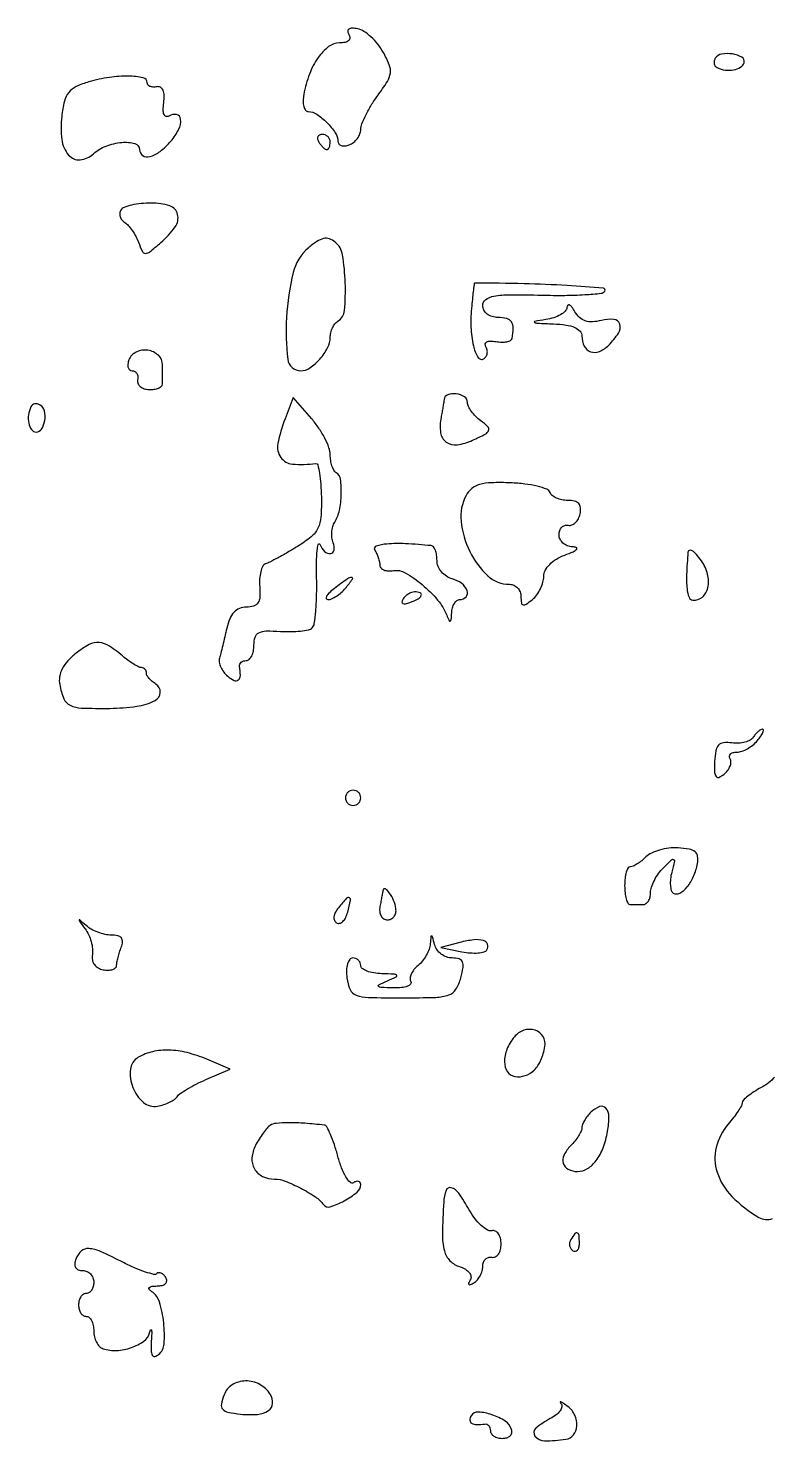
# Model space of a CAD drawing. Extents: x 0 to 5034, y 0 to 2560.
# Drawn here: x 3654.4 to 3751.9, y 540.7 to 725.9 of the extents above; entities that cross this region are included whole.
import ezdxf

# ---------------------------------------------------------------- set-up
doc = ezdxf.new("R2010")
doc.units = 0

msp = doc.modelspace()

# ---------------------------------------------------------------- linework, layer by layer
for points in [[(3696.440587, 725.096132, -0.141279), (3696.562345, 724.661055, -0.210001), (3696.402737, 724.305381, -0.133608), (3695.94512, 724.073297, -0.050972), (3695.227997, 724, 0.164725), (3693.788722, 723.512604, 0.077751), (3692.417386, 722.077182, 0.062075), (3691.279138, 719.908783, 0.043554), (3690.53658, 717.25, 0.041988), (3690.448919, 716.388151, 0.068815), (3690.536588, 715.660938, 0.09955), (3690.775071, 715.17451, 0.233224), (3691.128846, 715, -0.150861), (3692.225715, 714.661343, -0.047491), (3693.560628, 713.550948, -0.047511), (3694.663117, 712.207211, -0.149127), (3695, 711.102813, 0.170074), (3695.121919, 710.754753, 0.150287), (3695.440625, 710.537366, 0.106564), (3695.925868, 710.494585, 0.060579), (3696.5, 710.638374, 0.076206), (3697.073423, 710.965572, 0.064798), (3697.559375, 711.465986, 0.066812), (3697.888028, 712.056452, 0.093892), (3698, 712.647481, -0.09372), (3698.140928, 713.392733, -0.022644), (3698.653952, 714.544411, -0.022449), (3699.374078, 715.834119, -0.020629), (3700.226219, 717.092108, 0.019158), (3701.48669, 718.94116, 0.109225), (3701.883581, 720.054545, 0.1289), (3701.73978, 721.141417, 0.030894), (3700.941846, 722.79454, 0.041424), (3700.228334, 723.850416, 0.038837), (3699.336235, 724.799032, 0.041266), (3698.408048, 725.513432, 0.096103), (3697.597197, 725.839056, 0.038697), (3696.867324, 725.921809, 0.1528), (3696.436552, 725.803651, 0.280735), (3696.298346, 725.519324, 0.115166)], [(3744.487659, 721.980032, 0.086456), (3744.347192, 721.629461, 0.102024), (3744.345313, 721.272696, 0.11056), (3744.481778, 720.965717, 0.11748), (3744.733688, 720.754232, 0.085984), (3745.764165, 720.443417, 0.076224), (3746.8851, 720.477903, 0.087776), (3747.803236, 720.82141, 0.194412), (3748.25, 721.404671, 0.34024), (3747.96037, 722.116771, 0.094491), (3746.74709, 722.546191, 0.079865), (3745.313066, 722.535234, 0.215807)], [(3662.359377, 718.892835, 0.040561), (3660.68518, 718.266094, 0.116222), (3659.71845, 717.499117, 0.107027), (3659.151216, 716.341047, 0.031511), (3658.796653, 714.383903, 0.060196), (3658.808946, 711.332342, 0.144853), (3659.704877, 709.282094, 0.247939), (3661.200559, 708.67595, 0.159975), (3662.947595, 709.452574, -0.092382), (3664.602053, 710.469946, -0.069331), (3666.688668, 710.955527, -0.090342), (3668.389924, 710.80201, -0.337117), (3669, 710, 0.252378), (3669.413122, 709.233671, 0.215735), (3670.329442, 709.088636, 0.099765), (3671.689096, 709.773918, 0.047692), (3673.111948, 711.129077, 0.062731), (3674.12619, 712.646659, 0.136779), (3674.391071, 714.009377, 0.339837), (3673.859301, 714.597557, 0.185617), (3672.849525, 714.407001, -0.215768), (3672.477861, 714.358958, -0.228899), (3672.209144, 714.607549, -0.097326), (3672.097784, 715.218829, -0.031435), (3672.168623, 716.140689, 0.038255), (3672.230616, 717.122311, 0.099662), (3672.082361, 717.810885, 0.169807), (3671.742154, 718.178171, 0.172852), (3671.25, 718.25, -0.059346), (3670.771771, 718.212217, -0.090898), (3670.367188, 718.303118, -0.121274), (3670.099113, 718.504247, -0.173138), (3670, 718.781892, 0.355269), (3669.466713, 719.4377, 0.047744), (3667.567946, 719.647286, 0.041166), (3665.049797, 719.476379, 0.031779)], [(3692.5, 711, 0.029505), (3692.768994, 710.617226, 0.035638), (3693.066025, 710.29375, 0.038439), (3693.34829, 710.065539, 0.151918), (3693.559017, 710, 0.210953), (3693.727648, 710.07446, 0.081139), (3693.870461, 710.29375, 0.061769), (3693.967655, 710.617151, 0.042167), (3694, 711, 0.105053), (3693.918938, 711.381556, 0.099167), (3693.688914, 711.70625, 0.09642), (3693.345238, 711.923877, 0.093332), (3692.940983, 712, 0.108972), (3692.586039, 711.921712, 0.182303), (3692.3746, 711.70625, 0.161196), (3692.343488, 711.3821, 0.082592)], [(3666.542705, 702.069098, 0.115955), (3666.406721, 701.662428, 0.100478), (3666.455506, 701.214418, 0.093231), (3666.682457, 700.793675, 0.084355), (3667.053766, 700.466771, -0.073162), (3667.521474, 700.073115, -0.03029), (3668.032585, 699.420685, -0.029165), (3668.504724, 698.643051, -0.03327), (3668.860348, 697.84848, 0.024541), (3669.366171, 696.663297, 0.284301), (3669.774541, 696.404786, 0.173751), (3670.329034, 696.597009, 0.009171), (3671.79027, 697.818102, 0.057429), (3673.662267, 699.861644, 0.218418), (3673.992269, 701.516771, 0.263623), (3672.958203, 702.629443, 0.076771), (3670.559017, 703, 0.025087), (3669.199424, 702.93174, 0.031868), (3667.95982, 702.726548, 0.033309), (3666.980318, 702.429603, 0.165557)], [(3691.100018, 697.086745, 0.156322), (3689.145087, 693.870904, 0.044128), (3688.270146, 687.997518, 0.044954), (3688.43574, 682.510034, 0.379483), (3690.138816, 681, 0.153795), (3691.32955, 681.375132, 0.059241), (3692.63711, 682.54233, 0.058614), (3693.663181, 684.021039, 0.122996), (3694, 685.369554, -0.059196), (3694.074179, 685.993916, -0.050631), (3694.29375, 686.619243, -0.05308), (3694.617081, 687.152674, -0.091818), (3695, 687.5, 0.236315), (3695.869281, 688.907997, 0.03068), (3695.969905, 692.546043, 0.032229), (3695.610206, 696.200011, 0.180811), (3694.650334, 697.875234, 0.092349), (3693.882772, 698.303116, 0.136569), (3693.117556, 698.343646, 0.094904), (3692.242401, 697.965579, 0.029364)], [(3712.918407, 692.5, 0.37769), (3712.882295, 692.468183, 0.000698), (3712.775652, 691.61875, 0.004156), (3712.663608, 690.650316, 0.002503), (3712.546024, 689.5, 0.032023), (3712.454102, 686.701703, 0.048224), (3712.764356, 684.282689, 0.075797), (3713.361518, 682.766668, 0.422154), (3714.122985, 682.576009, 0.110505), (3714.42202, 682.868123, 0.099961), (3714.581641, 683.270411, 0.094881), (3714.576804, 683.721296, 0.088644), (3714.407001, 684.150475, -0.171437), (3714.32751, 684.516241, -0.247947), (3714.513654, 684.781632, -0.121009), (3714.999938, 684.896618, -0.039813), (3715.737412, 684.831377, 0.03667), (3716.497673, 684.759308, 0.054334), (3717.163886, 684.817654, 0.070117), (3717.647027, 684.986346, 0.227107), (3717.846723, 685.25, 0.043148), (3718.002096, 686.590973, 0.156375), (3717.766804, 687.405766, 0.183424), (3717.132259, 687.85554, 0.063536), (3716, 688, -0.072004), (3715.213829, 688.113804, -0.094279), (3714.569788, 688.445442, -0.107313), (3714.149873, 688.950648, -0.120492), (3714, 689.563538, -0.239334), (3714.396023, 690.34349, -0.114898), (3715.456421, 690.794749, -0.043381), (3717.554208, 690.977382, -0.00664), (3721.75, 690.922214, 0.008904), (3724.756162, 690.896297, 0.013477), (3727.370312, 690.990811, 0.008138), (3729.521383, 691.161897, 0.221543), (3730, 691.443413, 0.578091), (3729.807767, 691.846248, 0.003868), (3725.05888, 692.176886, 0.009319), (3719.417958, 692.420376, 0.006125)], [(3725.030409, 689.316422, -0.192898), (3724.821972, 688.832624, -0.065257), (3724.20112, 688.358147, -0.053417), (3723.304866, 687.962744, -0.039624), (3722.25, 687.716254, 0.005737), (3720.811574, 687.481437, 0.703743), (3720.789317, 687.352577, 0.117172), (3721.17029, 687.242167, 0.002217), (3723.25, 687.149832, -0.024742), (3724.920609, 687.000069, -0.065676), (3726.073408, 686.680968, -0.108532), (3726.753055, 686.198398, -0.186403), (3727, 685.559017, 0.113765), (3727.30467, 684.237312, 0.199989), (3728.13227, 683.50717, 0.183764), (3729.293574, 683.548212, 0.096952), (3730.507671, 684.364814, 0.052505), (3731.783994, 685.941567, 0.218982), (3731.955465, 687.120682, 0.310049), (3731.196266, 687.738074, 0.082021), (3729.552919, 687.602638, -0.04695), (3728.371426, 687.421565, -0.094307), (3727.439321, 687.543249, -0.107434), (3726.695725, 687.980853, -0.074506), (3726.083328, 688.74423, 0.027776), (3725.686202, 689.346562, 0.109073), (3725.352247, 689.636567, 0.355307), (3725.137152, 689.596313, 0.170967)], [(3667.612189, 682.431764, 0.058925), (3667.473, 681.883669, 0.104326), (3667.508692, 681.420581, 0.149363), (3667.708452, 681.116583, 0.17498), (3668.031385, 681, -0.133083), (3668.380547, 680.905389, -0.126587), (3668.642032, 680.646165, -0.108163), (3668.7725, 680.255627, -0.078051), (3668.75, 679.795455, 0.149572), (3668.792772, 679.333377, 0.122308), (3669.0875, 678.931392, 0.098651), (3669.599688, 678.652863, 0.068968), (3670.25, 678.545455, 0.040968), (3670.920075, 678.582965, 0.06131), (3671.485938, 678.733665, 0.081615), (3671.869629, 678.966598, 0.218981), (3672, 679.25), (3672, 680.304676), (3672, 681.787196, 0.2064), (3671.463131, 683.032346, 0.153891), (3670.101444, 683.692205, 0.148115), (3668.568191, 683.463245, 0.192855)], [(3708.923489, 677.25, -0.012164), (3708.873569, 676.855882, -0.003452), (3708.776823, 676.245618, -0.003475), (3708.657976, 675.557714, -0.003671), (3708.531643, 674.88402, 0.081746), (3708.472512, 672.885915, 0.205708), (3709.205196, 671.661676, 0.193401), (3710.640078, 671.304975, 0.0724), (3712.668396, 671.894773, 0.012076), (3714.333211, 672.702415, 0.176193), (3714.769605, 673.17447, 0.309415), (3714.668374, 673.666811, 0.034137), (3713.740009, 674.448159, -0.03881), (3713.07423, 675.019205, -0.039855), (3712.511128, 675.681543, -0.043059), (3712.121334, 676.3335, -0.113685), (3712, 676.860243, 0.257793), (3711.596706, 677.590463, 0.109327), (3710.508619, 677.980026, 0.116885), (3709.404735, 677.861796, 0.290188)], [(3654.754232, 676.266312, 0.084697), (3654.436116, 675.221291, 0.082939), (3654.479003, 674.121909, 0.104464), (3654.84371, 673.288862, 0.234312), (3655.437328, 672.972506, 0.26629), (3656.162879, 673.360605, 0.1021), (3656.575922, 674.472687, 0.093314), (3656.533019, 675.735512, 0.201974), (3655.980032, 676.512341, 0.086456), (3655.629461, 676.652808, 0.102024), (3655.272696, 676.654687, 0.11056), (3654.965717, 676.518222, 0.11748)], [(3688.076761, 674.6849, 0.041376), (3687.140928, 671.462252, 0.204146), (3687.513632, 669.650133, 0.225289), (3689.038131, 668.773178, 0.050219), (3692.12402, 668.839586, -0.382227), (3692.374063, 668.665452, -0.018008), (3692.591234, 667.573316, -0.021979), (3692.758794, 666.139386, -0.013077), (3692.838253, 664.421557, -0.021696), (3692.777497, 661.816146, -0.096321), (3692.387365, 660.342186, -0.110533), (3691.501389, 659.226119, -0.033052), (3689.714233, 657.967518, -0.005524), (3688.4116, 657.192967, -0.006423), (3687.155605, 656.486205, -0.005763), (3686.079515, 655.914747, -0.037836), (3685.517613, 655.676505, 0.195553), (3685.155199, 655.363983, 0.056254), (3684.888775, 654.657375, 0.04743), (3684.743853, 653.719978, 0.035307), (3684.756411, 652.672538, -0.034552), (3684.774365, 651.342575, -0.131702), (3684.517589, 650.561125, -0.176052), (3683.956165, 650.14059, -0.073723), (3683.007851, 650, 0.09623), (3682.10221, 649.824072, 0.109189), (3681.373935, 649.324492, 0.089018), (3680.821852, 648.471561, 0.045327), (3680.435529, 647.25, -0.003046), (3680.178637, 646.110838, -0.002945), (3679.905081, 644.962102, -0.00291), (3679.652456, 643.953798, -0.01081), (3679.475918, 643.323113, 0.119055), (3679.444904, 642.784845, 0.062326), (3679.646926, 642.140742, 0.056604), (3680.035075, 641.495419, 0.055927), (3680.559441, 640.950668, 0.05913), (3681.410408, 640.399684, 0.296042), (3681.947687, 640.464013, 0.222856), (3682.214467, 641.034466, 0.038895), (3682.118421, 642.25, -0.137085), (3682.151665, 642.535622, -0.119953), (3682.328536, 642.779688, -0.101574), (3682.626809, 642.943594, -0.075146), (3683, 643, 0.193524), (3683.381936, 643.15358, 0.087394), (3683.70625, 643.596702, 0.067242), (3683.926353, 644.253881, 0.047259), (3684, 645.031326, -0.078371), (3684.163362, 646.067161, -0.197317), (3684.647687, 646.639294, -0.116665), (3685.600085, 646.878846, -0.020347), (3687.46466, 646.829319, 0.019994), (3688.842955, 646.791735, 0.025053), (3690.119049, 646.872001, 0.024567), (3691.156457, 647.041585, 0.144554), (3691.635613, 647.302279, 0.162612), (3691.907888, 647.847718, 0.012659), (3692.097925, 649.488902, 0.016235), (3692.213792, 651.501904, 0.011665), (3692.217624, 653.754286, -0.008266), (3692.206803, 655.878185, -0.020011), (3692.287494, 657.445009, -0.047721), (3692.437427, 658.23811, -0.704085), (3692.630004, 658.25, 0.093724), (3693.269598, 657.299762, 0.230571), (3694.042895, 657.027752, 0.345918), (3694.498622, 657.479533, 0.123138), (3694.380002, 658.452113, -0.064793), (3694.223564, 659.099778, -0.046683), (3694.21292, 659.844088, -0.047136), (3694.339481, 660.567483, -0.071665), (3694.593703, 661.151615, 0.088538), (3695.201982, 662.688094, 0.042688), (3695.445774, 664.798264, 0.040333), (3695.345376, 666.768124, 0.22511), (3694.786222, 667.632122, -0.129126), (3694.483983, 667.949868, -0.045879), (3694.230953, 668.529081, -0.041798), (3694.058073, 669.246001, -0.038288), (3694, 670.003253, 0.088999), (3693.835598, 670.919556, 0.030449), (3693.288173, 672.158883, 0.029141), (3692.50416, 673.481519, 0.029765), (3691.576761, 674.694236), (3689.153522, 677.5)], [(3711.81068, 664.646253, 0.150097), (3711.152023, 661.283647, 0.087892), (3712.295157, 657.306388, 0.092075), (3714.66293, 654.118494, 0.189295), (3717.511431, 653, -0.108189), (3718.079348, 652.875659, -0.099659), (3718.562733, 652.523407, -0.09555), (3718.886856, 651.996961, -0.090584), (3719, 651.377555, 0.035496), (3719.057736, 650.565314, 0.304492), (3719.28931, 650.308142, 0.217533), (3719.689039, 650.381629, 0.020633), (3720.5, 651, 0.060962), (3721.074117, 651.60854, 0.044039), (3721.559375, 652.406256, 0.044596), (3721.890257, 653.260982, 0.07017), (3722, 654.039111, -0.122933), (3722.196152, 654.824851, -0.071964), (3722.773122, 655.611283, -0.061875), (3723.654771, 656.310585, -0.049238), (3724.75, 656.837719, 0.013645), (3725.859786, 657.277726, 0.105545), (3726.313159, 657.598028, 0.528402), (3726.263687, 657.812408, 0.081856), (3725.75, 657.921053, -0.08347), (3725.081631, 658.064654, -0.089203), (3724.514062, 658.417434, -0.09567), (3724.133965, 658.921626, -0.114298), (3724, 659.5, -0.080661), (3724.089964, 660.054041, -0.110224), (3724.349742, 660.485938, -0.126694), (3724.737214, 660.727614, -0.128858), (3725.19061, 660.75, 0.145115), (3725.674146, 660.789373, 0.098335), (3726.1439, 661.0875, 0.082719), (3726.528611, 661.599713, 0.066051), (3726.763934, 662.25, 0.075659), (3726.814404, 663.034157, 0.165526), (3726.574799, 663.57823, 0.149677), (3726.030946, 663.897421, 0.058464), (3725.156657, 664, -0.049438), (3724.369436, 664.078028, -0.056272), (3723.648202, 664.309073, -0.064571), (3723.095287, 664.649139, -0.143135), (3722.815945, 665.052165, 0.228477), (3722.406645, 665.473429, 0.028392), (3721.14932, 665.853825, 0.028891), (3719.510734, 666.150734, 0.020061), (3717.634829, 666.303715, 0.017013), (3715.141788, 666.321743, 0.062698), (3713.587211, 666.083573, 0.101321), (3712.555133, 665.547303, 0.09989)], [(3699.829299, 657.5, -0.035691), (3700.077212, 657.04405, -0.02498), (3700.292443, 656.5, -0.025307), (3700.446866, 655.95511, -0.04699), (3700.507129, 655.5, 0.18129), (3700.6569, 655.142193, 0.109325), (3701.04165, 654.880153, 0.082159), (3701.60944, 654.755466, 0.055241), (3702.273758, 654.794139, -0.175618), (3703.844081, 654.509733, -0.042373), (3706.042542, 652.968087, -0.043448), (3708.083472, 650.936543, -0.08154), (3709.273325, 648.943182, 0.01441), (3709.571187, 648.246921, 0.416944), (3709.736731, 648.186928, 0.267157), (3709.86414, 648.370666, 0.009775), (3709.921053, 649.25, -0.054847), (3710.025421, 649.919404, -0.072185), (3710.270559, 650.485937, -0.089519), (3710.612237, 650.866926, -0.166817), (3711, 651, 0.217128), (3711.804088, 651.366457, 0.273809), (3711.948633, 652.156111, 0.144351), (3711.23531, 653.113789, 0.097331), (3710, 653.710251, -0.081717), (3709.232588, 654.051899, -0.073995), (3708.584907, 654.631104, -0.076311), (3708.149974, 655.354863, -0.097502), (3708, 656.116631, 0.037783), (3707.945031, 656.84302, 0.053836), (3707.779687, 657.468008, 0.067752), (3707.537631, 657.909522, 0.212583), (3707.25, 658.072334, 0.011791), (3703.856764, 658.319, 0.0315), (3701.432626, 658.285073, 0.056248), (3700.016734, 658.013721, 0.494961)], [(3740.9, 657.222506, 0.010037), (3740.719717, 654.296857, 0.036087), (3740.77704, 652.428593, 0.063874), (3741.039842, 651.308169, 0.29073), (3741.55, 650.922779, 0.202839), (3742.789426, 651.332332, 0.161443), (3743.50975, 652.558122, 0.117283), (3743.470366, 654.320786, 0.089027), (3742.655717, 656.081145, 0.025461), (3742.011505, 656.907914, 0.070498), (3741.456992, 657.391515, 0.207168), (3741.096178, 657.452663, 0.322672)], [(3694.55887, 652.468197, 0.02471), (3693.88326, 651.902629, 0.072188), (3693.501874, 651.431283, 0.229769), (3693.477506, 651.143477, 0.310313), (3693.686426, 651, 0.103938), (3694.183912, 651.104545, 0.040259), (3694.806871, 651.440625, 0.037668), (3695.444721, 651.926037, 0.038084), (3696, 652.5, 0.014927), (3696.919396, 653.677627, 0.622044), (3696.804062, 653.899208, 0.15118), (3696.250767, 653.714529, 0.00633)], [(3703.507079, 651.011454, 0.1144), (3703.393111, 650.674071, 0.32948), (3703.512472, 650.474315, 0.155351), (3703.868281, 650.443138, 0.036408), (3704.448062, 650.618443, 0.029964), (3705.51997, 651.105273, 0.168622), (3705.942608, 651.558518, 0.444011), (3705.798253, 651.882327, 0.079093), (3705.059017, 652, 0.088797), (3704.65395, 651.927491, 0.053277), (3704.21498, 651.709615, 0.051183), (3703.810572, 651.389589, 0.061454)], [(3660.67954, 643.962566, 0.040425), (3659.593029, 642.955796, 0.065612), (3658.871361, 641.926821, 0.077798), (3658.520079, 640.885346, 0.090314), (3658.530643, 639.840884, 0.050292), (3659.081734, 637.999204, 0.186387), (3659.901955, 637.135872, 0.103129), (3661.397546, 636.774751, 0.01038), (3665.085008, 636.735545, 0.032574), (3668.62716, 637.002605, 0.085344), (3671.047244, 637.779565, 0.264324), (3671.719917, 638.822034, 0.274992), (3671.156231, 639.903444, -0.035062), (3670.654613, 640.26434, -0.042958), (3670.24409, 640.670154, -0.04844), (3669.972396, 641.060134, -0.162594), (3669.91459, 641.361803, 0.117591), (3669.889352, 641.610666, 0.104777), (3669.754598, 641.833462, 0.09664), (3669.529925, 641.995683, 0.084689), (3669.25, 642.071259, -0.089883), (3668.865035, 642.179466, -0.021612), (3668.279687, 642.496598, -0.021503), (3667.629309, 642.925248, -0.019852), (3667, 643.419155, 0.029034), (3665.056451, 644.8877, 0.126483), (3663.706249, 645.361363, 0.145908), (3662.40223, 645.091582, 0.043212)], [(3749.470427, 632.95215, -0.131885), (3749.066328, 632.571928, -0.058014), (3748.37814, 632.299599, -0.051751), (3747.536227, 632.16589, -0.047794), (3746.66141, 632.20215, 0.058816), (3745.559279, 632.223583, 0.183863), (3744.906604, 631.89882, 0.14543), (3744.543578, 631.159757, 0.032776), (3744.399104, 629.7513, 0.016042), (3744.392587, 628.337179, 0.156381), (3744.588289, 627.779901, 0.355771), (3744.968953, 627.687064, 0.06216), (3745.638093, 628.114607, 0.056542), (3746.109765, 628.605818, 0.068839), (3746.423411, 629.160428, 0.081902), (3746.538568, 629.69086, 0.152137), (3746.429973, 630.113307, -0.146752), (3746.339706, 630.449713, -0.191588), (3746.464936, 630.739534, -0.133837), (3746.808283, 630.935325, -0.063123), (3747.318538, 631, 0.083858), (3747.959023, 631.108181, 0.043873), (3748.698804, 631.440625, 0.042018), (3749.417534, 631.926046, 0.050059), (3750, 632.5, 0.02103), (3750.438619, 633.076172, 0.045578), (3750.713696, 633.559375, 0.089259), (3750.794648, 633.878559, 0.434968), (3750.681462, 634, 0.135048), (3750.420255, 633.928139, 0.044113), (3750.093306, 633.692194, 0.040222), (3749.759819, 633.353135, 0.0358)], [(3696, 625, 0.099038), (3696.076342, 624.618362, 0.097945), (3696.29375, 624.29375, 0.097945), (3696.618362, 624.076342, 0.099038), (3697, 624, 0.099038), (3697.381638, 624.076342, 0.097945), (3697.70625, 624.29375, 0.097945), (3697.923658, 624.618362, 0.099038), (3698, 625, 0.099038), (3697.923658, 625.381638, 0.097945), (3697.70625, 625.70625, 0.097945), (3697.381638, 625.923658, 0.099038), (3697, 626, 0.099038), (3696.618362, 625.923658, 0.097945), (3696.29375, 625.70625, 0.097945), (3696.076342, 625.381638, 0.099038)], [(3735.396269, 617.253412, -0.026615), (3734.835045, 616.748954, -0.029988), (3734.244484, 616.328234, -0.03132), (3733.705894, 616.036496, -0.121165), (3733.335714, 615.964286, 0.282783), (3733.052399, 615.808526, 0.056767), (3732.816116, 615.255134, 0.044684), (3732.653324, 614.455412, 0.027884), (3732.6, 613.5, 0.026476), (3732.650761, 612.542038, 0.041807), (3732.805625, 611.734375, 0.050987), (3733.029871, 611.164507, 0.280534), (3733.3, 611), (3734.088125, 611), (3735, 611, 0.154765), (3735.381386, 611.120948, 0.09778), (3735.70625, 611.461607, 0.080164), (3735.925485, 611.97055, 0.061768), (3736, 612.571429, -0.081933), (3736.119138, 613.293594, -0.03759), (3736.493738, 614.17433, -0.035923), (3737.037593, 615.063163, -0.04131), (3737.680811, 615.821429, -0.005586), (3738.763008, 616.878299, -0.321173), (3739.024028, 616.915309, -0.342948), (3739.130266, 616.683272, -0.005971), (3738.774691, 615.250996, 0.035948), (3738.608318, 614.354102, 0.046678), (3738.59306, 613.518704, 0.054493), (3738.716322, 612.856027, 0.183116), (3738.980573, 612.512006, 0.272796), (3739.819158, 612.494441, 0.093696), (3740.786079, 613.306449, 0.069045), (3741.644767, 614.714758, 0.057441), (3742.154978, 616.394331, 0.08156), (3742.171231, 617.328361, 0.189686), (3741.828991, 617.92571, 0.127474), (3741.049739, 618.275592, 0.029601), (3739.610555, 618.433457, 0.042678), (3738.407082, 618.391035, 0.038138), (3737.180712, 618.146547, 0.040171), (3736.10984, 617.751617, 0.088173)], [(3695.073886, 610.589028, 0.051721), (3694.667996, 609.981999, 0.092221), (3694.489824, 609.41028, 0.126655), (3694.55357, 608.936651, 0.159192), (3694.837752, 608.600275, 0.205946), (3695.234859, 608.54133, 0.128502), (3695.650773, 608.776414, 0.086397), (3696.02525, 609.29178, 0.050099), (3696.29269, 610.011247, 0.010575), (3696.66571, 611.571793, 0.34857), (3696.505901, 611.896532, 0.331468), (3696.141406, 611.823607, 0.010117)], [(3700.923489, 612.916667, -0.001355), (3700.87605, 612.662207, -0.000168), (3700.771045, 612.108333, -0.000198), (3700.645848, 611.450585, -0.000164), (3700.511973, 610.75, 0.07322), (3700.483221, 610.08121, 0.103052), (3700.664016, 609.514063, 0.124362), (3701.022714, 609.137741, 0.141411), (3701.5, 609, 0.11538), (3701.987558, 609.114027, 0.117066), (3702.370969, 609.432123, 0.108977), (3702.588802, 609.909526, 0.089412), (3702.607127, 610.471056, 0.06392), (3702.313898, 611.51675, 0.050508), (3701.748081, 612.54759, 0.101901), (3701.225334, 613.049209, 0.530459)], [(3661.859102, 607.824189, -0.052713), (3662.319467, 607.056843, -0.040287), (3662.659526, 606.138159, -0.041318), (3662.838453, 605.214764, -0.072271), (3662.810873, 604.437779, 0.091383), (3662.812629, 603.732295, 0.111051), (3663.073074, 603.126353, 0.109815), (3663.570748, 602.685524, 0.08778), (3664.25, 602.452074, 0.044705), (3664.920148, 602.407392, 0.071154), (3665.485938, 602.501513, 0.100562), (3665.864223, 602.711802, 0.219157), (3666, 603.006696, -0.047053), (3666.040033, 603.431162, -0.014628), (3666.178303, 604.057342, -0.014482), (3666.374635, 604.751744, -0.015477), (3666.606989, 605.418213, 0.072572), (3666.767942, 606.132879, 0.193501), (3666.613541, 606.622207, 0.168963), (3666.140995, 606.910697, 0.053386), (3665.306989, 607, -0.054597), (3664.474332, 607.091192, -0.035775), (3663.548407, 607.367188, -0.035838), (3662.674102, 607.771188, -0.05599), (3661.998228, 608.25, 0.002172), (3661.165522, 608.986081, 0.538066), (3661.084661, 608.9639, 0.243482), (3661.10664, 608.829305, 0.001542)], [(3707.116001, 605.872445, -0.069794), (3706.963591, 605.159184, -0.040277), (3706.596685, 604.359982, -0.039391), (3706.089475, 603.601858, -0.052471), (3705.51101, 603.009138, 0.050777), (3704.981976, 602.470716, 0.064546), (3704.620389, 601.875922, 0.078442), (3704.471484, 601.317852, 0.165938), (3704.570027, 600.886693, -0.332426), (3704.540846, 600.557041, -0.124163), (3704.131908, 600.281112, -0.063315), (3703.348785, 600.105949, -0.02966), (3702.309017, 600.070285, -0.004494), (3700.623948, 600.127607, -0.20576), (3700.318248, 600.274842, -0.495865), (3700.361606, 600.483815, -0.009924), (3701.5, 601, 0.009027), (3702.656439, 601.521868, 0.485414), (3702.703411, 601.727088, 0.215481), (3702.415213, 601.872581, 0.004372), (3700.75, 601.929715, -0.034517), (3699.696749, 602.029607, -0.051945), (3698.807813, 602.273104, -0.066864), (3698.195655, 602.611261, -0.237463), (3698, 603, 0.105805), (3697.918347, 603.381547, 0.099294), (3697.686738, 603.70625, 0.096216), (3697.340671, 603.923904, 0.09266), (3696.933578, 604, 0.241759), (3696.549948, 603.802993, 0.085931), (3696.273366, 603.231192, 0.061462), (3696.140055, 602.385313, 0.038484), (3696.183578, 601.382782, 0.074662), (3696.603106, 599.863159, 0.204813), (3697.401942, 599.121433, 0.080392), (3699.012702, 598.821882, 0.006077), (3703.465198, 598.771671, 0.006874), (3707.825561, 598.835447, 0.075323), (3709.544549, 599.146005, 0.173455), (3710.481887, 599.892572, 0.073479), (3711.128714, 601.388889, 0.025003), (3711.423222, 602.761668, 0.144388), (3711.331346, 603.490137, 0.224706), (3710.888883, 603.875455, 0.068709), (3709.986841, 604, -0.088559), (3709.249322, 604.13166, -0.074545), (3708.552866, 604.514063, -0.074963), (3708.002544, 605.081365, -0.091491), (3707.689326, 605.75, 0.003839), (3707.415416, 606.766188, 0.279295), (3707.294674, 606.87983, 0.449239), (3707.192363, 606.804599, 0.005292)], [(3711, 606.02693), (3708.5, 605.368911), (3711.273867, 604.818565, 0.029013), (3712.372014, 604.666219, 0.038806), (3713.377566, 604.663941, 0.043242), (3714.169403, 604.793139, 0.194668), (3714.540179, 605.065011, 0.229908), (3714.614918, 605.798011, 0.243429), (3714.084723, 606.284932, 0.097286), (3712.813872, 606.375759, 0.033702)], [(3718.13871, 593.655104, 0.074073), (3717.16553, 592.030516, 0.101557), (3716.845569, 590.361528, 0.142945), (3717.236436, 589.084289, 0.211488), (3718.206312, 588.458486, 0.118512), (3719.56035, 588.56668, 0.11731), (3720.723073, 589.278291, 0.095662), (3721.608709, 590.580386, 0.056471), (3722.154978, 592.38641, 0.184835), (3721.911242, 593.691393, 0.180584), (3720.856021, 594.515927, 0.156506), (3719.389651, 594.509293, 0.143012)], [(3668.8372, 590.968701, 0.235314), (3667.806435, 589.396351, 0.124048), (3668.113588, 587.024499, 0.122302), (3669.51393, 585.058891, 0.228517), (3671.360682, 584.569461, 0.032387), (3672.165414, 584.779239, 0.032398), (3672.936228, 585.091167, 0.034196), (3673.569797, 585.451965, 0.098604), (3673.926505, 585.806687, -0.094585), (3674.334871, 586.219298, -0.016207), (3675.267916, 586.816757, -0.017157), (3676.425215, 587.453247, -0.014567), (3677.687678, 588.046638), (3680.875356, 589.43305), (3677.822868, 590.716525, 0.037634), (3675.230185, 591.583761, 0.054932), (3672.846658, 591.914329, 0.06274), (3670.706717, 591.705543, 0.076582)], [(3728.160081, 583.760081, 0.033715), (3727.71614, 583.251862, 0.032945), (3727.340774, 582.684792, 0.03477), (3727.07978, 582.143589, 0.095245), (3727, 581.728571, -0.111729), (3726.901589, 581.293667, -0.029994), (3726.556675, 580.6698, -0.028828), (3726.068442, 579.989729, -0.026283), (3725.490809, 579.347952, 0.085504), (3724.653302, 578.161842, 0.181848), (3724.559944, 577.058969, 0.212962), (3725.204368, 576.286026, 0.11454), (3726.436572, 576, 0.141386), (3727.723436, 576.371311, 0.092041), (3728.867671, 577.427454, 0.071691), (3729.778054, 579.099026, 0.044075), (3730.371571, 581.264794, 0.045911), (3730.542242, 583.207473, 0.18224), (3730.122395, 584.307348, 0.317022), (3729.286668, 584.504459, 0.101098)], [(3686.110425, 582.034741, 0.071456), (3685.726409, 581.694118, 0.018434), (3685.213667, 581.041144, 0.018377), (3684.678304, 580.245121, 0.017774), (3684.196508, 579.403196, 0.104366), (3683.739757, 577.792039, 0.147959), (3684.070814, 576.349046, 0.15222), (3685.134857, 575.359043, 0.11228), (3686.713569, 575, -0.094951), (3688.094007, 574.735468, -0.025615), (3690.129162, 573.802382, -0.025876), (3692.064706, 572.660903, -0.08891), (3693.115981, 571.65783, 0.321767), (3693.993171, 571.370365, 0.04751), (3695.813489, 572.141865, 0.046696), (3697.514047, 573.278386, 0.225806), (3698, 574.299564, 0.145447), (3697.922029, 574.561933, 0.191553), (3697.719959, 574.704534, 0.134674), (3697.411787, 574.694756, 0.063616), (3697.046669, 574.528843, -0.35002), (3696.604851, 574.582033, -0.060766), (3696.054598, 575.296591, -0.043578), (3695.492703, 576.466562, -0.024405), (3695.008125, 577.969826, 0.014923), (3694.540685, 579.519958, 0.02232), (3694.032703, 580.840001, 0.018658), (3693.543464, 581.854618, 0.247497), (3693.211456, 582.081242, 0.011149), (3690.677569, 582.313488, 0.018915), (3688.54925, 582.380079, 0.019259), (3686.89221, 582.30536, 0.125489)], [(3708.875, 572, 0.011465), (3708.708795, 567.793363, 0.065849), (3708.964079, 565.5823, 0.135876), (3709.693943, 564.29732, 0.119771), (3711.014521, 563.495391, -0.057713), (3711.736108, 563.170872, -0.092657), (3712.240749, 562.725838, -0.127583), (3712.453286, 562.236165, -0.179203), (3712.360012, 561.773495, 0.03687), (3712.148227, 561.366562, 0.344498), (3712.195304, 561.187699, 0.278107), (3712.401905, 561.165425, 0.029625), (3712.845492, 561.404508, 0.078175), (3713.287269, 561.783928, 0.05336), (3713.660863, 562.331725, 0.052739), (3713.914511, 562.954911, 0.070406), (3714, 563.559017, -0.085428), (3714.091429, 564.090231, -0.113021), (3714.353835, 564.503274, -0.125636), (3714.745684, 564.732746, -0.121709), (3715.204545, 564.75, 0.173044), (3715.662766, 564.813663, 0.122409), (3716.055256, 565.160937, 0.09156), (3716.319961, 565.753325, 0.059474), (3716.409091, 566.5, 0.0616), (3716.316888, 567.245554, 0.09409), (3716.043787, 567.83524, 0.124128), (3715.638571, 568.178254, 0.167513), (3715.165504, 568.236986, -0.191409), (3714.57084, 568.338953, -0.050129), (3713.784627, 568.934448, -0.043489), (3712.95723, 569.848897, -0.032809), (3712.210959, 570.980664, 0.022891), (3710.841706, 573.149562, 0.167888), (3709.864232, 573.86109, 0.400053), (3709.18974, 573.52308, 0.070798)], [(3725.542705, 567.069098, 0.090093), (3725.387618, 566.673795, 0.095385), (3725.385962, 566.257398, 0.099739), (3725.536973, 565.88478, 0.108766), (3725.817021, 565.613087, 0.158515), (3726.139071, 565.534562, 0.191218), (3726.417083, 565.669932, 0.126631), (3726.605052, 566.024148, 0.059057), (3726.666667, 566.543989, 0.019984), (3726.623697, 567.618676, 0.269722), (3726.40792, 567.929499, 0.350126), (3726.086603, 567.852054, 0.02679)], [(3660.638374, 564.5, 0.075244), (3660.503306, 563.885039, 0.151899), (3660.617923, 563.407358, 0.166113), (3660.972145, 563.106211, 0.094119), (3661.531385, 563, -0.10122), (3662.091819, 562.885371, -0.098432), (3662.568594, 562.559375, -0.097416), (3662.887999, 562.072505, -0.096899), (3663, 561.5, -0.064853), (3662.925306, 560.926543, -0.082425), (3662.70625, 560.440625, -0.098894), (3662.381354, 560.115568, -0.148195), (3662, 560, 0.148195), (3661.618646, 559.884432, 0.098894), (3661.29375, 559.559375, 0.082425), (3661.074694, 559.073457, 0.064853), (3661, 558.5, 0.064853), (3661.074694, 557.926543, 0.082425), (3661.29375, 557.440625, 0.098894), (3661.618646, 557.115568, 0.148195), (3662, 557, -0.184457), (3662.38175, 556.854207, -0.090315), (3662.70625, 556.436979, -0.070178), (3662.926177, 555.816758, -0.050201), (3663, 555.083333, 0.058977), (3663.090314, 554.320328, 0.061511), (3663.356101, 553.610987, 0.06846), (3663.748493, 553.059108, 0.124198), (3664.212258, 552.762581, 0.094559), (3665.984818, 552.52508, 0.068914), (3667.940604, 552.90725, 0.074367), (3669.557165, 553.746887, 0.174533), (3670.312176, 554.855935, -0.055731), (3670.454346, 555.229707, -0.704564), (3670.555148, 555.216366, -0.061955), (3670.59627, 554.749732, -0.008534), (3670.544596, 553.774246, 0.019282), (3670.504921, 552.512501, 0.123332), (3670.663512, 551.89795, 0.340018), (3670.997695, 551.749788, 0.114124), (3671.506344, 552.005265, 0.204399), (3672.222565, 553.398545, 0.044993), (3672.172135, 556.147512, 0.04542), (3671.622414, 558.872719, 0.17605), (3670.611852, 560.234687, -0.077018), (3670.276816, 560.539162, -0.373074), (3670.285049, 560.776026, -0.176689), (3670.603127, 560.938449, -0.02848), (3671.309017, 560.984687, 0.056883), (3671.970103, 561.065815, 0.130528), (3672.408015, 561.302404, 0.196847), (3672.567736, 561.65331, 0.149089), (3672.458881, 562.066531, 0.056671), (3672.16802, 562.436089, 0.090375), (3671.839522, 562.665936, 0.124579), (3671.527756, 562.723434, 0.181942), (3671.276043, 562.609376, -0.261767), (3670.883116, 562.49921, -0.019741), (3669.779265, 562.814437, -0.023214), (3668.424039, 563.330844, -0.015316), (3666.916017, 564.042845, 0.012205), (3663.892905, 565.49325, 0.087782), (3662.33109, 565.888406, 0.205877), (3661.355303, 565.550479, 0.116757)], [(3680.077183, 546.702194, 0.042464), (3679.733427, 545.473365, 0.228724), (3679.908117, 544.821462, 0.167998), (3680.58062, 544.430695, 0.021577), (3682.254249, 544.177158, 0.045611), (3684.461386, 544.141753, 0.129722), (3685.903008, 544.640581, 0.232893), (3686.437414, 545.569539, 0.155738), (3686.134864, 546.781785, 0.13253), (3684.758411, 548.073625, 0.126496), (3682.893726, 548.527016, 0.136975), (3681.151178, 548.015747, 0.165358)], [(3724.244074, 545.556292, -0.222063), (3724.358602, 545.136125, -0.111333), (3724.143338, 544.616395, -0.075768), (3723.618546, 544.070483, -0.045409), (3722.856272, 543.589259, 0.057746), (3720.958125, 542.32459, 0.396938), (3720.84388, 541.30863, 0.234454), (3722.077971, 540.68724, 0.036252), (3724.893011, 540.875, 0.196366), (3725.875798, 541.446706, 0.147696), (3726.324194, 542.627718, 0.123686), (3726.073905, 544.030758, 0.12471), (3725.190559, 545.143919, 0.009562), (3724.577441, 545.593529, 0.050725), (3724.215173, 545.797239, 0.618134), (3724.149878, 545.742641, 0.118106)], [(3712.472808, 543.956003, 0.138445), (3712.309522, 543.384788, 0.263432), (3712.536452, 542.980864, 0.136782), (3713.190674, 542.79847, 0.039174), (3714.25, 542.881579, -0.137085), (3714.535622, 542.848335, -0.119953), (3714.779687, 542.671464, -0.101574), (3714.943594, 542.373191, -0.075146), (3715, 542, 0.155847), (3715.121837, 541.618607, 0.097575), (3715.465104, 541.29375, 0.079792), (3715.977885, 541.074486, 0.061282), (3716.583333, 541, 0.074634), (3717.159661, 541.086509, 0.117719), (3717.588518, 541.339134, 0.144785), (3717.802222, 541.715401, 0.138553), (3717.781834, 542.154497, 0.168127), (3716.944591, 543.244734, 0.063996), (3715.199413, 544.098439, 0.067553), (3713.41403, 544.445945, 0.275294)]]:
    msp.add_lwpolyline(points, format="xyb", close=True)
msp.add_lwpolyline([(3752.265625, 588.375181, -0.045847), (3751.456505, 587.62023, -0.041963), (3750.5, 587, 0.01965), (3749.542486, 586.438087, 0.027166), (3748.734375, 585.855901, 0.026254), (3748.141067, 585.32374, 0.199375), (3748, 584.98403, -0.128549), (3747.900948, 584.605128, -0.017085), (3747.4678, 583.891554, -0.018864), (3746.882014, 583.066577, -0.01482), (3746.188256, 582.217061, 0.119054), (3744.600825, 579.148872, 0.140224), (3744.725232, 575.890745, 0.115891), (3746.652677, 572.729633, 0.066227), (3750.202133, 569.973548, 0.226716), (3751.970862, 569.828046, 0.107701)], format="xyb")

doc.saveas('drawing.dxf')
